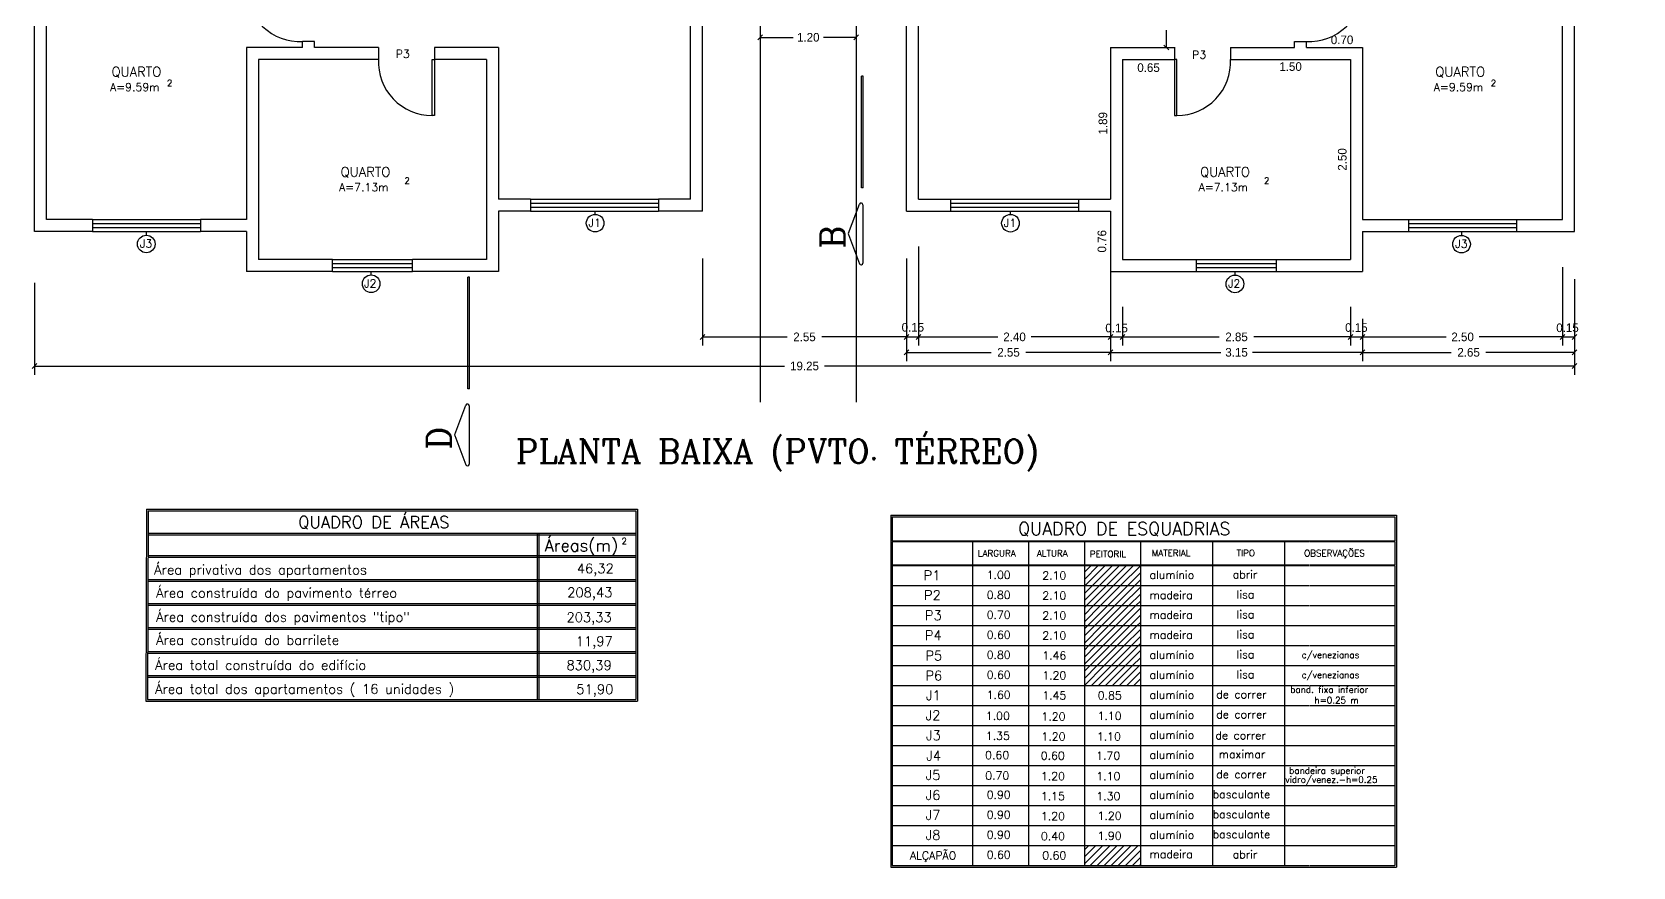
# Model space of a CAD drawing. Extents: x 11 to 119, y 71 to 102.
# Drawn here: x 11.26 to 31.27, y 78.71 to 89.15 of the extents above; entities that cross this region are included whole.
import ezdxf
from ezdxf.enums import TextEntityAlignment as Align

# ---------------------------------------------------------------- set-up
doc = ezdxf.new("R2010")
doc.units = 0
doc.header["$LTSCALE"] = 20
doc.layers.get('0').update_dxf_attribs({"linetype": 'CONTINUOUS'})
doc.layers.get('DEFPOINTS').update_dxf_attribs({"linetype": 'CONTINUOUS'})
for name, color, linetype in [('COTA', 244, 'CONTINUOUS'), ('COTAS', 244, 'CONTINUOUS'), ('ESCADA', 5, 'CONTINUOUS'), ('ESQUADRIAS', 244, 'CONTINUOUS'), ('PAREDE', 7, 'CONTINUOUS'), ('PAREDES', 7, 'CONTINUOUS'), ('TEXTO', 1, 'CONTINUOUS')]:
    doc.layers.add(name, color=color, linetype=linetype)
doc.styles.add('ROMANC', font='ROMANC.SHX')
doc.dimstyles.get("Standard").update_dxf_attribs({"dimtxt": 0.18, "dimasz": 0.18, "dimexe": 0.18, "dimexo": 0.0625, "dimgap": 0.09, "dimtad": 0, "dimtih": 1, "dimtoh": 1, "dimzin": 0, "dimtxsty": 'STANDARD', "dimcen": 0.09, "dimclrt": 30, "dimazin": 3, "dimtfac": 1, "dimtdec": 4, "dimtofl": 0, "dimtmove": 0, "dimatfit": 3, "dimtolj": 1, "dimtzin": 0})

# ---------------------------------------------------------------- blocks, each defined once
blk = doc.blocks.new('*D35')
at = {"layer": 'DEFPOINTS', "color": 0, "linetype": 'BYBLOCK', "ltscale": 0.2}
for p in [(38.481, 97.198), (39.181, 97.198), (39.181, 97.198)]:
    blk.add_point(p, dxfattribs=at)
at = {"color": 30, "linetype": 'BYBLOCK', "ltscale": 0.2, "insert": (38.831, 97.198), "char_height": 0.108, "attachment_point": 5}
blk.add_mtext('\\A1;0.70', dxfattribs=at)
blk = doc.blocks.new('_OBLIQUE')
at = {"color": 0, "linetype": 'BYBLOCK'}
blk.add_line((-0.5, -0.5), (0.5, 0.5), dxfattribs=at)
blk = doc.blocks.new('*D36')
at = {"layer": 'DEFPOINTS', "color": 0, "linetype": 'BYBLOCK', "ltscale": 0.2}
for p in [(37.531, 97.048), (39.031, 97.048), (39.031, 96.959)]:
    blk.add_point(p, dxfattribs=at)
at = {"color": 30, "linetype": 'BYBLOCK', "ltscale": 0.2, "insert": (38.281, 96.959), "char_height": 0.108, "attachment_point": 5}
blk.add_mtext('\\A1;1.50', dxfattribs=at)
blk = doc.blocks.new('*D37')
at = {"layer": 'DEFPOINTS', "color": 0, "linetype": 'BYBLOCK', "ltscale": 0.2}
for p in [(36.181, 97.048), (36.831, 97.048), (36.831, 96.946)]:
    blk.add_point(p, dxfattribs=at)
at = {"color": 30, "linetype": 'BYBLOCK', "ltscale": 0.2, "insert": (36.506, 96.946), "char_height": 0.108, "attachment_point": 5}
blk.add_mtext('\\A1;0.65', dxfattribs=at)
blk = doc.blocks.new('*D38')
at = {"color": 0, "linetype": 'BYBLOCK', "ltscale": 0.2}
for p, q in [((36.669, 98.048), (36.837, 98.048)), ((36.729, 98.048), (36.729, 97.83)), ((36.729, 97.198), (36.729, 97.416)), ((36.669, 97.198), (36.837, 97.198))]:
    blk.add_line(p, q, dxfattribs=at)
at = {"layer": 'DEFPOINTS', "color": 0, "linetype": 'BYBLOCK', "ltscale": 0.2}
for p in [(36.631, 98.048), (36.631, 97.198), (36.729, 97.198)]:
    blk.add_point(p, dxfattribs=at)
at = {"color": 0, "linetype": 'BYBLOCK', "ltscale": 0.2, "xscale": 0.06, "yscale": 0.06, "zscale": 0.06}
for p, rotation in [((36.729, 98.048), 90), ((36.729, 97.198), 270)]:
    blk.add_blockref('_OBLIQUE', p, dxfattribs=dict(at, rotation=rotation))
at = {"color": 30, "linetype": 'BYBLOCK', "ltscale": 0.2, "insert": (36.729, 97.623), "char_height": 0.108, "attachment_point": 5, "rotation": 90}
blk.add_mtext('\\A1;0.85', dxfattribs=at)
blk = doc.blocks.new('*D39')
at = {"layer": 'DEFPOINTS', "color": 0, "linetype": 'BYBLOCK', "ltscale": 0.2}
for p in [(39.031, 97.048), (39.031, 94.548), (39.031, 94.548)]:
    blk.add_point(p, dxfattribs=at)
at = {"color": 30, "linetype": 'BYBLOCK', "ltscale": 0.2, "insert": (39.031, 95.798), "char_height": 0.108, "attachment_point": 5, "rotation": 90}
blk.add_mtext('\\A1;2.50', dxfattribs=at)
blk = doc.blocks.new('*D41')
at = {"layer": 'DEFPOINTS', "color": 0, "linetype": 'BYBLOCK', "ltscale": 0.2}
for p in [(36.031, 97.198), (36.031, 95.303), (36.031, 95.303)]:
    blk.add_point(p, dxfattribs=at)
at = {"color": 30, "linetype": 'BYBLOCK', "ltscale": 0.2, "insert": (36.031, 96.25), "char_height": 0.108, "attachment_point": 5, "rotation": 90}
blk.add_mtext('\\A1;1.89', dxfattribs=at)
blk = doc.blocks.new('*D42')
at = {"layer": 'DEFPOINTS', "color": 0, "linetype": 'BYBLOCK', "ltscale": 0.2}
for p in [(33.631, 100.173), (33.631, 95.303), (33.631, 95.303)]:
    blk.add_point(p, dxfattribs=at)
at = {"color": 30, "linetype": 'BYBLOCK', "ltscale": 0.2, "insert": (33.631, 97.738), "char_height": 0.108, "attachment_point": 5, "rotation": 90}
blk.add_mtext('\\A1;4.87', dxfattribs=at)
blk = doc.blocks.new('*D44')
at = {"color": 0, "linetype": 'BYBLOCK', "ltscale": 0.2}
for p, q in [((22.581, 94.86), (22.581, 93.711)), ((41.83, 94.859), (41.83, 93.711)), ((22.581, 93.819), (31.954, 93.819)), ((41.83, 93.819), (32.458, 93.819))]:
    blk.add_line(p, q, dxfattribs=at)
at = {"layer": 'DEFPOINTS', "color": 0, "linetype": 'BYBLOCK', "ltscale": 0.2}
for p in [(22.581, 94.898), (41.83, 94.897), (41.83, 93.819)]:
    blk.add_point(p, dxfattribs=at)
at = {"color": 0, "linetype": 'BYBLOCK', "ltscale": 0.2, "xscale": 0.06, "yscale": 0.06, "zscale": 0.06, "rotation": 180}
blk.add_blockref('_OBLIQUE', (22.581, 93.819), dxfattribs=at)
at = {"color": 0, "linetype": 'BYBLOCK', "ltscale": 0.2, "xscale": 0.06, "yscale": 0.06, "zscale": 0.06}
blk.add_blockref('_OBLIQUE', (41.83, 93.819), dxfattribs=at)
at = {"color": 30, "linetype": 'BYBLOCK', "ltscale": 0.2, "insert": (32.206, 93.819), "char_height": 0.108, "attachment_point": 5}
blk.add_mtext('\\A1;19.25', dxfattribs=at)
blk = doc.blocks.new('*D45')
at = {"color": 0, "linetype": 'BYBLOCK', "ltscale": 0.2}
for p, q in [((30.931, 95.115), (30.931, 94.027)), ((33.481, 95.115), (33.481, 94.027)), ((30.931, 94.135), (31.99, 94.135)), ((33.481, 94.135), (32.422, 94.135))]:
    blk.add_line(p, q, dxfattribs=at)
at = {"layer": 'DEFPOINTS', "color": 0, "linetype": 'BYBLOCK', "ltscale": 0.2}
for p in [(30.931, 95.153), (33.481, 95.153), (33.481, 94.135)]:
    blk.add_point(p, dxfattribs=at)
at = {"color": 0, "linetype": 'BYBLOCK', "ltscale": 0.2, "xscale": 0.06, "yscale": 0.06, "zscale": 0.06, "rotation": 180}
blk.add_blockref('_OBLIQUE', (30.931, 94.135), dxfattribs=at)
at = {"color": 0, "linetype": 'BYBLOCK', "ltscale": 0.2, "xscale": 0.06, "yscale": 0.06, "zscale": 0.06}
blk.add_blockref('_OBLIQUE', (33.481, 94.135), dxfattribs=at)
at = {"color": 30, "linetype": 'BYBLOCK', "ltscale": 0.2, "insert": (32.206, 94.135), "char_height": 0.108, "attachment_point": 5}
blk.add_mtext('\\A1;2.55', dxfattribs=at)
blk = doc.blocks.new('*D46')
at = {"color": 0, "linetype": 'BYBLOCK', "ltscale": 0.2}
for p, q in [((36.031, 95.265), (36.031, 94.027)), ((33.631, 94.135), (34.624, 94.135)), ((36.031, 94.135), (35.038, 94.135))]:
    blk.add_line(p, q, dxfattribs=at)
at = {"layer": 'DEFPOINTS', "color": 0, "linetype": 'BYBLOCK', "ltscale": 0.2}
for p in [(33.631, 95.303), (36.031, 95.303), (36.031, 94.135)]:
    blk.add_point(p, dxfattribs=at)
at = {"color": 0, "linetype": 'BYBLOCK', "ltscale": 0.2, "xscale": 0.06, "yscale": 0.06, "zscale": 0.06, "rotation": 180}
blk.add_blockref('_OBLIQUE', (33.631, 94.135), dxfattribs=at)
at = {"color": 0, "linetype": 'BYBLOCK', "ltscale": 0.2, "xscale": 0.06, "yscale": 0.06, "zscale": 0.06}
blk.add_blockref('_OBLIQUE', (36.031, 94.135), dxfattribs=at)
at = {"color": 30, "linetype": 'BYBLOCK', "ltscale": 0.2, "insert": (34.831, 94.135), "char_height": 0.108, "attachment_point": 5}
blk.add_mtext('\\A1;2.40', dxfattribs=at)
blk = doc.blocks.new('*D47')
at = {"color": 0, "linetype": 'BYBLOCK', "ltscale": 0.2}
for p, q in [((39.031, 94.51), (39.031, 94.027)), ((36.181, 94.135), (37.39, 94.135)), ((39.031, 94.135), (37.822, 94.135))]:
    blk.add_line(p, q, dxfattribs=at)
at = {"layer": 'DEFPOINTS', "color": 0, "linetype": 'BYBLOCK', "ltscale": 0.2}
for p in [(36.181, 94.548), (39.031, 94.548), (39.031, 94.135)]:
    blk.add_point(p, dxfattribs=at)
at = {"color": 0, "linetype": 'BYBLOCK', "ltscale": 0.2, "xscale": 0.06, "yscale": 0.06, "zscale": 0.06, "rotation": 180}
blk.add_blockref('_OBLIQUE', (36.181, 94.135), dxfattribs=at)
at = {"color": 0, "linetype": 'BYBLOCK', "ltscale": 0.2, "xscale": 0.06, "yscale": 0.06, "zscale": 0.06}
blk.add_blockref('_OBLIQUE', (39.031, 94.135), dxfattribs=at)
at = {"color": 30, "linetype": 'BYBLOCK', "ltscale": 0.2, "insert": (37.606, 94.135), "char_height": 0.108, "attachment_point": 5}
blk.add_mtext('\\A1;2.85', dxfattribs=at)
blk = doc.blocks.new('*D48')
at = {"color": 0, "linetype": 'BYBLOCK', "ltscale": 0.2}
for p, q in [((41.68, 95.009), (41.68, 94.027)), ((39.181, 94.135), (40.224, 94.135)), ((41.68, 94.135), (40.638, 94.135))]:
    blk.add_line(p, q, dxfattribs=at)
at = {"layer": 'DEFPOINTS', "color": 0, "linetype": 'BYBLOCK', "ltscale": 0.2}
for p in [(41.68, 95.047), (39.181, 94.398), (41.68, 94.135)]:
    blk.add_point(p, dxfattribs=at)
at = {"color": 0, "linetype": 'BYBLOCK', "ltscale": 0.2, "xscale": 0.06, "yscale": 0.06, "zscale": 0.06, "rotation": 180}
blk.add_blockref('_OBLIQUE', (39.181, 94.135), dxfattribs=at)
at = {"color": 0, "linetype": 'BYBLOCK', "ltscale": 0.2, "xscale": 0.06, "yscale": 0.06, "zscale": 0.06}
blk.add_blockref('_OBLIQUE', (41.68, 94.135), dxfattribs=at)
at = {"color": 30, "linetype": 'BYBLOCK', "ltscale": 0.2, "insert": (40.431, 94.135), "char_height": 0.108, "attachment_point": 5}
blk.add_mtext('\\A1;2.50', dxfattribs=at)
blk = doc.blocks.new('*D49')
at = {"color": 0, "linetype": 'BYBLOCK', "ltscale": 0.2}
for p, q in [((33.481, 95.115), (33.481, 93.834)), ((36.031, 95.115), (36.031, 93.834)), ((33.481, 93.942), (34.54, 93.942)), ((36.031, 93.942), (34.972, 93.942))]:
    blk.add_line(p, q, dxfattribs=at)
at = {"layer": 'DEFPOINTS', "color": 0, "linetype": 'BYBLOCK', "ltscale": 0.2}
for p in [(33.481, 95.153), (36.031, 95.153), (36.031, 93.942)]:
    blk.add_point(p, dxfattribs=at)
at = {"color": 0, "linetype": 'BYBLOCK', "ltscale": 0.2, "xscale": 0.06, "yscale": 0.06, "zscale": 0.06, "rotation": 180}
blk.add_blockref('_OBLIQUE', (33.481, 93.942), dxfattribs=at)
at = {"color": 0, "linetype": 'BYBLOCK', "ltscale": 0.2, "xscale": 0.06, "yscale": 0.06, "zscale": 0.06}
blk.add_blockref('_OBLIQUE', (36.031, 93.942), dxfattribs=at)
at = {"color": 30, "linetype": 'BYBLOCK', "ltscale": 0.2, "insert": (34.756, 93.942), "char_height": 0.108, "attachment_point": 5}
blk.add_mtext('\\A1;2.55', dxfattribs=at)
blk = doc.blocks.new('*D50')
at = {"color": 0, "linetype": 'BYBLOCK', "ltscale": 0.2}
for p, q in [((39.181, 94.36), (39.181, 93.834)), ((36.031, 93.942), (37.408, 93.942)), ((39.181, 93.942), (37.804, 93.942))]:
    blk.add_line(p, q, dxfattribs=at)
at = {"layer": 'DEFPOINTS', "color": 0, "linetype": 'BYBLOCK', "ltscale": 0.2}
for p in [(36.031, 95.153), (39.181, 94.398), (39.181, 93.942)]:
    blk.add_point(p, dxfattribs=at)
at = {"color": 0, "linetype": 'BYBLOCK', "ltscale": 0.2, "xscale": 0.06, "yscale": 0.06, "zscale": 0.06, "rotation": 180}
blk.add_blockref('_OBLIQUE', (36.031, 93.942), dxfattribs=at)
at = {"color": 0, "linetype": 'BYBLOCK', "ltscale": 0.2, "xscale": 0.06, "yscale": 0.06, "zscale": 0.06}
blk.add_blockref('_OBLIQUE', (39.181, 93.942), dxfattribs=at)
at = {"color": 30, "linetype": 'BYBLOCK', "ltscale": 0.2, "insert": (37.606, 93.942), "char_height": 0.108, "attachment_point": 5}
blk.add_mtext('\\A1;3.15', dxfattribs=at)
blk = doc.blocks.new('*D51')
at = {"color": 0, "linetype": 'BYBLOCK', "ltscale": 0.2}
for p, q in [((41.83, 94.859), (41.83, 93.834)), ((39.181, 93.942), (40.29, 93.942)), ((41.83, 93.942), (40.722, 93.942))]:
    blk.add_line(p, q, dxfattribs=at)
at = {"layer": 'DEFPOINTS', "color": 0, "linetype": 'BYBLOCK', "ltscale": 0.2}
for p in [(41.83, 94.897), (39.181, 94.398), (41.83, 93.942)]:
    blk.add_point(p, dxfattribs=at)
at = {"color": 0, "linetype": 'BYBLOCK', "ltscale": 0.2, "xscale": 0.06, "yscale": 0.06, "zscale": 0.06, "rotation": 180}
blk.add_blockref('_OBLIQUE', (39.181, 93.942), dxfattribs=at)
at = {"color": 0, "linetype": 'BYBLOCK', "ltscale": 0.2, "xscale": 0.06, "yscale": 0.06, "zscale": 0.06}
blk.add_blockref('_OBLIQUE', (41.83, 93.942), dxfattribs=at)
at = {"color": 30, "linetype": 'BYBLOCK', "ltscale": 0.2, "insert": (40.506, 93.942), "char_height": 0.108, "attachment_point": 5}
blk.add_mtext('\\A1;2.65', dxfattribs=at)
blk = doc.blocks.new('*D52')
at = {"layer": 'DEFPOINTS', "color": 0, "linetype": 'BYBLOCK', "ltscale": 0.2}
for p in [(36.031, 95.153), (35.924, 94.398), (36.031, 94.398)]:
    blk.add_point(p, dxfattribs=at)
at = {"color": 30, "linetype": 'BYBLOCK', "ltscale": 0.2, "insert": (35.924, 94.775), "char_height": 0.108, "attachment_point": 5, "rotation": 90}
blk.add_mtext('\\A1;0.76', dxfattribs=at)
blk = doc.blocks.new('*X11')
at = {"color": 0, "linetype": 'CONTINUOUS'}
for p, q in [((75.633, 15.794), (75.865, 16.026)), ((75.633, 15.882), (75.777, 16.026)), ((75.633, 15.971), (75.688, 16.026)), ((75.704, 15.776), (75.954, 16.026)), ((75.792, 15.776), (76.042, 16.026)), ((75.88, 15.776), (76.13, 16.026)), ((75.969, 15.776), (76.219, 16.026)), ((76.057, 15.776), (76.307, 16.026)), ((76.145, 15.776), (76.333, 15.964)), ((76.234, 15.776), (76.333, 15.875)), ((76.322, 15.776), (76.333, 15.787))]:
    blk.add_line(p, q, dxfattribs=at)
blk = doc.blocks.new('*X116')
at = {"color": 0, "ltscale": 0.2}
for p, q in [((24.417, 82.665), (24.59, 82.838)), ((24.417, 82.753), (24.502, 82.838)), ((24.428, 82.588), (24.678, 82.838)), ((24.517, 82.588), (24.767, 82.838)), ((24.605, 82.588), (24.855, 82.838)), ((24.693, 82.588), (24.943, 82.838)), ((24.782, 82.588), (25.032, 82.838)), ((24.87, 82.588), (25.117, 82.834)), ((24.959, 82.588), (25.117, 82.746)), ((25.047, 82.588), (25.117, 82.657)), ((24.417, 82.399), (24.605, 82.588)), ((24.417, 82.488), (24.517, 82.588)), ((24.417, 82.576), (24.428, 82.588)), ((24.443, 82.338), (24.693, 82.588)), ((24.532, 82.338), (24.782, 82.588)), ((24.62, 82.338), (24.87, 82.588)), ((24.709, 82.338), (24.959, 82.588)), ((24.797, 82.338), (25.047, 82.588)), ((24.885, 82.338), (25.117, 82.569)), ((24.974, 82.338), (25.117, 82.481)), ((24.417, 82.134), (24.62, 82.338)), ((24.417, 82.223), (24.532, 82.338)), ((24.417, 82.311), (24.443, 82.338)), ((24.459, 82.088), (24.709, 82.338)), ((24.547, 82.088), (24.797, 82.338)), ((24.635, 82.088), (24.885, 82.338)), ((24.724, 82.088), (24.974, 82.338)), ((24.812, 82.088), (25.062, 82.338)), ((24.901, 82.088), (25.117, 82.304)), ((25.062, 82.338), (25.117, 82.392)), ((24.417, 81.869), (24.635, 82.088)), ((24.417, 81.957), (24.547, 82.088)), ((24.417, 82.046), (24.459, 82.088)), ((24.474, 81.838), (24.724, 82.088)), ((24.562, 81.838), (24.812, 82.088)), ((24.651, 81.838), (24.901, 82.088)), ((24.739, 81.838), (24.989, 82.088)), ((24.827, 81.838), (25.077, 82.088)), ((24.989, 82.088), (25.117, 82.215)), ((25.077, 82.088), (25.117, 82.127)), ((24.916, 81.838), (25.117, 82.039)), ((25.004, 81.838), (25.117, 81.95)), ((25.093, 81.838), (25.117, 81.862)), ((24.417, 81.692), (24.562, 81.838)), ((24.417, 81.781), (24.474, 81.838)), ((24.417, 81.604), (24.651, 81.838)), ((24.489, 81.588), (24.739, 81.838)), ((24.577, 81.588), (24.827, 81.838)), ((24.666, 81.588), (24.916, 81.838)), ((24.754, 81.588), (25.004, 81.838)), ((24.843, 81.588), (25.093, 81.838)), ((24.931, 81.588), (25.117, 81.774)), ((25.019, 81.588), (25.117, 81.685)), ((24.417, 81.515), (24.489, 81.588)), ((24.417, 81.427), (24.577, 81.588)), ((24.417, 81.339), (24.666, 81.588)), ((24.504, 81.338), (24.754, 81.588)), ((24.593, 81.338), (24.843, 81.588)), ((24.681, 81.338), (24.931, 81.588)), ((24.769, 81.338), (25.019, 81.588)), ((24.858, 81.338), (25.108, 81.588)), ((24.946, 81.338), (25.117, 81.508)), ((25.108, 81.588), (25.117, 81.597)), ((25.034, 81.338), (25.117, 81.42))]:
    blk.add_line(p, q, dxfattribs=at)
blk = doc.blocks.new('*D118')
at = {"color": 0, "linetype": 'BYBLOCK', "ltscale": 0.2}
for p, q in [((30.542, 95.411), (30.775, 94.961)), ((31.233, 94.08), (31, 94.53)), ((20.366, 89.851), (20.366, 88.98)), ((21.566, 89.851), (21.566, 88.98)), ((20.366, 89.088), (20.777, 89.088)), ((21.566, 89.088), (21.155, 89.088))]:
    blk.add_line(p, q, dxfattribs=at)
at = {"layer": 'DEFPOINTS', "color": 0, "linetype": 'BYBLOCK', "ltscale": 0.2}
for p in [(30.542, 95.411), (31.233, 94.08), (20.366, 89.888), (21.566, 89.888), (21.566, 89.088)]:
    blk.add_point(p, dxfattribs=at)
at = {"color": 0, "linetype": 'BYBLOCK', "ltscale": 0.2, "xscale": 0.06, "yscale": 0.06, "zscale": 0.06}
for p, rotation in [((31.233, 94.08), 297.4534506951073), ((20.366, 89.088), 180)]:
    blk.add_blockref('_OBLIQUE', p, dxfattribs=dict(at, rotation=rotation))
blk.add_blockref('_OBLIQUE', (21.566, 89.088), dxfattribs=at)
at = {"color": 30, "linetype": 'BYBLOCK', "ltscale": 0.2, "insert": (30.888, 94.745), "char_height": 0.108, "attachment_point": 5, "rotation": 297.4535}
blk.add_mtext('\\A1;R1.50', dxfattribs=at)
at = {"color": 30, "linetype": 'BYBLOCK', "ltscale": 0.2, "insert": (20.966, 89.088), "char_height": 0.108, "attachment_point": 5}
blk.add_mtext('\\A1;1.20', dxfattribs=at)

msp = doc.modelspace()

# ---------------------------------------------------------------- linework, layer by layer
at = {"color": 244, "linetype": 'BYBLOCK', "ltscale": 0.2}
for p, q in [((22.344, 86.472), (22.344, 85.234)), ((30.543, 86.066), (30.543, 85.234)), ((24.894, 85.717), (24.894, 85.234)), ((27.894, 85.567), (27.894, 85.234)), ((22.194, 85.342), (22.344, 85.342)), ((24.744, 85.342), (24.894, 85.342)), ((27.744, 85.342), (27.894, 85.342)), ((30.393, 85.342), (30.543, 85.342))]:
    msp.add_line(p, q, dxfattribs=at)
at = {"layer": 'DEFPOINTS', "color": 0, "linetype": 'BYBLOCK', "ltscale": 0.2}
for p in [(30.393, 86.81), (30.393, 86.81), (30.543, 86.66), (22.344, 86.51), (24.744, 86.51), (22.194, 86.36), (30.393, 86.254), (27.744, 85.755)]:
    msp.add_point(p, dxfattribs=at)
at = {"layer": 'DEFPOINTS', "color": 244, "linetype": 'BYBLOCK', "ltscale": 0.2}
for p in [(30.543, 86.104), (24.894, 85.755), (27.894, 85.605), (22.344, 85.342), (24.894, 85.342), (27.894, 85.342), (30.543, 85.342)]:
    msp.add_point(p, dxfattribs=at)
at = {"layer": 'ESCADA', "color": 244, "ltscale": 0.2}
for p, q in [((20.366, 89.888), (20.366, 84.527)), ((21.566, 89.888), (21.566, 84.527))]:
    msp.add_line(p, q, dxfattribs=at)
at = {"layer": 'ESQUADRIAS', "color": 1, "ltscale": 0.2}
for p, q in [((17.494, 87.066), (19.094, 87.066)), ((22.744, 87.066), (24.344, 87.066)), ((17.494, 86.916), (19.094, 86.916)), ((18.304, 86.876), (18.304, 86.915)), ((22.744, 86.916), (24.344, 86.916)), ((23.495, 86.874), (23.495, 86.913)), ((12.02, 86.811), (13.37, 86.811)), ((12.02, 86.661), (13.37, 86.661)), ((12.694, 86.615), (12.694, 86.654)), ((28.469, 86.81), (29.819, 86.81)), ((28.469, 86.66), (29.819, 86.66)), ((29.133, 86.613), (29.133, 86.652)), ((15.019, 86.311), (16.019, 86.311)), ((25.819, 86.311), (26.819, 86.311)), ((15.019, 86.161), (16.019, 86.161)), ((15.505, 86.118), (15.505, 86.157)), ((25.819, 86.161), (26.819, 86.161)), ((26.301, 86.123), (26.301, 86.162))]:
    msp.add_line(p, q, dxfattribs=at)
at = {"layer": 'ESQUADRIAS', "color": 5, "ltscale": 0.2}
for p, q in [((17.494, 87.016), (19.094, 87.016)), ((17.494, 86.966), (19.094, 86.966)), ((22.744, 87.016), (24.344, 87.016)), ((22.744, 86.966), (24.344, 86.966)), ((12.02, 86.761), (13.37, 86.761)), ((12.02, 86.711), (13.37, 86.711)), ((28.469, 86.76), (29.819, 86.76)), ((28.469, 86.71), (29.819, 86.71)), ((15.019, 86.261), (16.019, 86.261)), ((25.819, 86.261), (26.819, 86.261)), ((15.019, 86.211), (16.019, 86.211)), ((25.819, 86.211), (26.819, 86.211))]:
    msp.add_line(p, q, dxfattribs=at)
at = {"layer": 'ESQUADRIAS', "color": 1, "ltscale": 0.2}
for points in [[(16.294, 88.811), (16.294, 88.111), (16.264, 88.111), (16.264, 88.811)], [(25.544, 88.811), (25.544, 88.111), (25.574, 88.111), (25.574, 88.811)]]:
    msp.add_lwpolyline(points, close=True, dxfattribs=at)
for centre in [(18.302, 86.765), (23.493, 86.764), (12.692, 86.504), (29.131, 86.502), (15.503, 86.007), (26.299, 86.005)]:
    msp.add_circle(centre, 0.11, dxfattribs=at)
at = {"layer": 'ESQUADRIAS', "color": 30, "ltscale": 0.2}
for centre, start, end in [((14.615, 89.706), 180, 272.5089), ((27.223, 89.706), 267.4911, 360), ((16.264, 88.782), 177.4911, 270), ((25.574, 88.782), 270, 2.5089)]:
    msp.add_arc(centre, 0.671, start, end, dxfattribs=at)
at = {"layer": 'PAREDE', "color": 7, "ltscale": 0.2}
for p, q in [((19.494, 87.066), (19.494, 91.936)), ((22.194, 86.916), (22.194, 91.886)), ((22.344, 87.066), (22.344, 91.936)), ((11.294, 86.661), (11.294, 90.561)), ((30.543, 86.66), (30.543, 90.561)), ((11.444, 86.811), (11.444, 90.411)), ((30.393, 86.81), (30.393, 90.411)), ((19.644, 86.916), (19.644, 89.888)), ((13.944, 88.961), (13.944, 86.811)), ((14.644, 88.961), (13.944, 88.961)), ((14.794, 89.036), (14.644, 89.036)), ((14.644, 88.961), (14.644, 89.036)), ((14.794, 88.961), (14.794, 89.036)), ((15.594, 88.961), (14.794, 88.961)), ((15.594, 88.961), (15.594, 88.811)), ((16.294, 88.961), (16.294, 88.811)), ((17.094, 88.961), (16.294, 88.961)), ((17.094, 88.961), (17.094, 87.066)), ((24.744, 88.961), (25.544, 88.961)), ((24.744, 88.961), (24.744, 87.066)), ((25.544, 88.961), (25.544, 88.811)), ((26.244, 88.961), (27.044, 88.961)), ((26.244, 88.961), (26.244, 88.811)), ((27.044, 88.961), (27.044, 89.036)), ((27.044, 89.036), (27.194, 89.036)), ((27.044, 88.961), (27.044, 89.036)), ((27.194, 88.961), (27.194, 89.036)), ((27.194, 88.961), (27.194, 89.036)), ((27.194, 88.961), (27.894, 88.961)), ((27.894, 88.961), (27.894, 86.81)), ((15.594, 88.811), (14.094, 88.811)), ((14.094, 88.811), (14.094, 86.311)), ((16.944, 88.811), (16.294, 88.811)), ((16.944, 88.811), (16.944, 86.311)), ((24.894, 88.811), (24.894, 86.311)), ((24.894, 88.811), (25.544, 88.811)), ((26.244, 88.811), (27.744, 88.811)), ((27.744, 88.811), (27.744, 86.311)), ((17.494, 87.066), (17.094, 87.066)), ((19.494, 87.066), (19.094, 87.066)), ((22.344, 87.066), (22.744, 87.066)), ((24.344, 87.066), (24.744, 87.066)), ((17.094, 86.916), (17.094, 86.161)), ((17.494, 86.916), (17.094, 86.916)), ((19.644, 86.916), (19.094, 86.916)), ((22.194, 86.916), (22.744, 86.916)), ((24.344, 86.916), (24.744, 86.916)), ((24.744, 86.916), (24.744, 86.161)), ((12.02, 86.661), (11.294, 86.661)), ((12.02, 86.811), (11.444, 86.811)), ((13.944, 86.811), (13.37, 86.811)), ((13.944, 86.661), (13.37, 86.661)), ((13.944, 86.661), (13.944, 86.161)), ((27.894, 86.81), (28.469, 86.81)), ((27.894, 86.66), (27.894, 86.161)), ((27.894, 86.66), (28.469, 86.66)), ((29.819, 86.81), (30.393, 86.81)), ((29.819, 86.66), (30.543, 86.66)), ((15.019, 86.311), (14.094, 86.311)), ((16.944, 86.311), (16.019, 86.311)), ((24.894, 86.311), (25.819, 86.311)), ((26.819, 86.311), (27.744, 86.311)), ((15.019, 86.161), (13.944, 86.161)), ((17.094, 86.161), (16.019, 86.161)), ((24.744, 86.161), (25.819, 86.161)), ((26.819, 86.161), (27.894, 86.161))]:
    msp.add_line(p, q, dxfattribs=at)
at = {"layer": 'PAREDES', "color": 7, "ltscale": 0.2}
for p, q in [((17.494, 87.066), (17.494, 86.916)), ((19.094, 87.066), (19.094, 86.916)), ((22.744, 87.066), (22.744, 86.916)), ((24.344, 87.066), (24.344, 86.916)), ((12.02, 86.811), (12.02, 86.661)), ((13.37, 86.811), (13.37, 86.661)), ((28.469, 86.81), (28.469, 86.66)), ((29.819, 86.81), (29.819, 86.66)), ((15.019, 86.161), (15.019, 86.311)), ((16.019, 86.161), (16.019, 86.311)), ((25.819, 86.161), (25.819, 86.311)), ((26.819, 86.161), (26.819, 86.311))]:
    msp.add_line(p, q, dxfattribs=at)
at = {"layer": 'TEXTO', "color": 3, "ltscale": 0.3}
for p, q in [((21.653, 88.604), (21.631, 88.604)), ((21.631, 87.208), (21.631, 88.604)), ((21.653, 87.208), (21.653, 88.604)), ((21.653, 87.208), (21.631, 87.208)), ((16.712, 84.694), (16.712, 86.09)), ((16.734, 86.09), (16.712, 86.09)), ((16.734, 84.694), (16.734, 86.09)), ((16.734, 84.694), (16.712, 84.694))]:
    msp.add_line(p, q, dxfattribs=at)
at = {"layer": 'TEXTO', "color": 3, "linetype": 'CONTINUOUS', "ltscale": 0.3}
for p, q in [((21.468, 86.638), (21.605, 87.002)), ((21.648, 86.994), (21.648, 86.266)), ((21.468, 86.622), (21.605, 86.258)), ((16.548, 84.124), (16.685, 84.488)), ((16.729, 84.48), (16.729, 83.752)), ((16.548, 84.108), (16.685, 83.744))]:
    msp.add_line(p, q, dxfattribs=at)
at = {"layer": 'TEXTO', "color": 30, "linetype": 'CONTINUOUS', "ltscale": 0.3}
for p, q in [((12.697, 83.188), (12.687, 80.788)), ((12.697, 83.188), (18.832, 83.188)), ((12.717, 83.168), (12.707, 80.808)), ((12.717, 83.168), (18.812, 83.168)), ((18.812, 83.168), (18.812, 80.808)), ((18.832, 83.188), (18.832, 80.788)), ((12.715, 82.888), (18.812, 82.888)), ((12.715, 82.868), (18.812, 82.868)), ((17.577, 82.888), (17.577, 80.808)), ((17.597, 82.888), (17.597, 80.808)), ((22.016, 82.794), (28.298, 82.794)), ((22.016, 82.784), (27.221, 82.784)), ((27.231, 82.784), (28.298, 82.784)), ((12.714, 82.608), (18.812, 82.608)), ((12.714, 82.588), (18.812, 82.588)), ((22.016, 82.494), (27.221, 82.494)), ((22.016, 82.484), (27.221, 82.484)), ((27.231, 82.494), (28.298, 82.494)), ((27.231, 82.484), (28.298, 82.484)), ((12.713, 82.308), (18.812, 82.308)), ((12.713, 82.288), (18.812, 82.288)), ((22.016, 82.234), (27.221, 82.234)), ((27.231, 82.234), (28.298, 82.234)), ((12.712, 82.008), (18.812, 82.008)), ((12.712, 81.988), (18.812, 81.988)), ((22.016, 81.984), (27.221, 81.984)), ((27.231, 81.984), (28.298, 81.984)), ((12.71, 81.708), (18.812, 81.708)), ((12.71, 81.688), (18.812, 81.688)), ((22.016, 81.734), (28.298, 81.734)), ((22.016, 81.484), (27.221, 81.484)), ((27.231, 81.484), (28.298, 81.484)), ((12.709, 81.408), (18.812, 81.408)), ((12.709, 81.388), (18.812, 81.388)), ((12.708, 81.108), (18.812, 81.108)), ((12.708, 81.088), (18.812, 81.088)), ((22.016, 81.234), (28.298, 81.234)), ((22.016, 80.984), (27.221, 80.984)), ((27.231, 80.984), (28.298, 80.984)), ((12.687, 80.788), (18.832, 80.788)), ((12.707, 80.808), (18.271, 80.808)), ((17.597, 80.808), (18.812, 80.808)), ((22.016, 80.734), (27.221, 80.734)), ((27.231, 80.734), (28.298, 80.734)), ((22.016, 80.484), (28.298, 80.484)), ((22.016, 80.234), (28.298, 80.234)), ((22.016, 79.984), (28.298, 79.984)), ((22.016, 79.734), (28.298, 79.734)), ((22.016, 79.484), (28.298, 79.484)), ((22.016, 79.484), (28.298, 79.484)), ((22.016, 79.234), (28.298, 79.234)), ((22.016, 79.234), (28.298, 79.234)), ((22.016, 78.984), (28.298, 78.984))]:
    msp.add_line(p, q, dxfattribs=at)
at = {"layer": 'TEXTO', "color": 244, "linetype": 'CONTINUOUS', "ltscale": 0.25}
for p, q in [((21.996, 83.114), (21.996, 78.714)), ((22.016, 83.094), (22.016, 82.794)), ((22.016, 82.784), (22.016, 82.494)), ((23.017, 82.784), (23.017, 78.734)), ((23.717, 82.784), (23.717, 78.734)), ((24.417, 82.784), (24.417, 78.734)), ((25.117, 82.784), (25.117, 78.734)), ((26.017, 82.784), (26.017, 78.734)), ((26.917, 82.784), (26.917, 78.734)), ((22.016, 82.494), (22.016, 78.734))]:
    msp.add_line(p, q, dxfattribs=at)
at = {"layer": 'TEXTO', "color": 244, "linetype": 'CONTINUOUS', "ltscale": 0.3}
for p, q in [((21.996, 83.114), (28.318, 83.114)), ((22.016, 83.094), (28.298, 83.094)), ((28.298, 83.094), (28.298, 82.794)), ((28.318, 83.114), (28.318, 78.714)), ((28.298, 82.784), (28.298, 82.494)), ((28.298, 82.484), (28.298, 78.734)), ((22.016, 79.234), (27.221, 79.234)), ((27.231, 79.234), (28.298, 79.234)), ((21.996, 78.714), (28.318, 78.714)), ((22.016, 78.734), (27.221, 78.734)), ((27.231, 78.734), (28.298, 78.734))]:
    msp.add_line(p, q, dxfattribs=at)
at = {"layer": 'TEXTO', "color": 3, "linetype": 'CONTINUOUS', "ltscale": 0.3}
for centre, start, end in [((21.626, 86.994), 0, 159.3986), ((21.489, 86.63), 159.3986, 200.6014), ((21.489, 86.63), 159.3986, 200.6014), ((21.626, 86.266), 200.6014, 0), ((16.706, 84.48), 0, 159.3986), ((16.569, 84.116), 159.3986, 200.6014), ((16.569, 84.116), 159.3986, 200.6014), ((16.706, 83.752), 200.6014, 0)]:
    msp.add_arc(centre, 0.0225, start, end, dxfattribs=at)

# ---------------------------------------------------------------- block references
at = {"color": 244, "linetype": 'BYBLOCK', "ltscale": 0.2, "xscale": 0.06, "yscale": 0.06, "zscale": 0.06, "rotation": 180}
for p in [(22.194, 85.342), (24.744, 85.342), (27.744, 85.342), (30.393, 85.342)]:
    msp.add_blockref('_OBLIQUE', p, dxfattribs=at)
at = {"color": 244, "linetype": 'BYBLOCK', "ltscale": 0.2, "xscale": 0.06, "yscale": 0.06, "zscale": 0.06}
for p in [(22.344, 85.342), (24.894, 85.342), (27.894, 85.342), (30.543, 85.342)]:
    msp.add_blockref('_OBLIQUE', p, dxfattribs=at)
at = {"layer": 'COTA', "color": 30, "linetype": 'CONTINUOUS', "ltscale": 0.2}
msp.add_blockref('*X116', (0, -0.354), dxfattribs=at)
at = {"layer": 'TEXTO', "color": 30, "linetype": 'CONTINUOUS', "ltscale": 0.2}
msp.add_blockref('*X11', (-51.216, 62.958), dxfattribs=at)

# ---------------------------------------------------------------- texts
at = {"color": 30, "linetype": 'BYBLOCK', "ltscale": 0.2, "char_height": 0.108, "attachment_point": 4}
for insert in [(22.133, 85.462), (27.676, 85.459), (30.315, 85.456)]:
    msp.add_mtext('\\A1;0.15', dxfattribs=dict(at, insert=insert))
at = {"color": 244, "linetype": 'BYBLOCK', "ltscale": 0.2, "insert": (24.679, 85.453), "char_height": 0.108, "attachment_point": 4}
msp.add_mtext('\\A1;0.15', dxfattribs=at)
at = {"layer": 'ESQUADRIAS', "color": 1, "ltscale": 0.3, "style": 'ROMANC'}
for s, p in [('J1', (18.22, 86.72)), ('J1', (23.41, 86.718)), ('J3', (12.613, 86.459)), ('J3', (29.052, 86.456)), ('J2', (15.415, 85.961)), ('J2', (26.212, 85.96))]:
    msp.add_text(s, height=0.1, rotation=360, dxfattribs=at).set_placement(p)
at = {"layer": 'TEXTO', "color": 1, "ltscale": 0.3, "style": 'ROMANC'}
for p in [(15.809, 88.831), (25.764, 88.821)]:
    msp.add_text('P3', height=0.1, dxfattribs=at).set_placement(p)
for s, height, p in [('QUARTO', 0.12, (12.258, 88.598)), ('QUARTO', 0.12, (28.803, 88.598)), ('A=9.59m', 0.1, (12.24, 88.416)), ('2', 0.08, (12.95, 88.476)), ('A=9.59m', 0.1, (28.784, 88.416)), ('2', 0.08, (29.495, 88.476)), ('QUARTO', 0.12, (15.121, 87.346)), ('QUARTO', 0.12, (25.864, 87.346)), ('A=7.13m', 0.1, (15.102, 87.164)), ('2', 0.08, (15.918, 87.256)), ('A=7.13m', 0.1, (25.845, 87.164)), ('2', 0.08, (26.661, 87.256))]:
    msp.add_text(s, height=height, rotation=360, dxfattribs=at).set_placement(p)
at = {"layer": 'TEXTO', "color": 3, "linetype": 'CONTINUOUS', "ltscale": 0.3, "style": 'ROMANC'}
for s, p in [('B', (21.419, 86.449)), ('D', (16.5, 83.935))]:
    msp.add_text(s, height=0.3, rotation=90, dxfattribs=at).set_placement(p)
at = {"layer": 'TEXTO', "color": 5, "ltscale": 0.3, "style": 'ROMANC'}
msp.add_text('PLANTA BAIXA (PVTO. TÉRREO)', height=0.3, dxfattribs=at).set_placement((17.312, 83.763))
at = {"layer": 'TEXTO', "color": 244, "ltscale": 0.3, "style": 'ROMANC'}
for s, height, p in [('QUADRO DE ÁREAS', 0.15, (14.591, 82.951)), ('Áreas(m)', 0.15, (17.67, 82.661)), ('2', 0.08, (18.632, 82.75)), ('Área privativa dos apartamentos', 0.12, (12.791, 82.372)), ('46,32', 0.12, (18.073, 82.387)), ('Área construída do pavimento térreo', 0.12, (12.814, 82.082)), ('208,43', 0.12, (17.953, 82.087)), ('Área construída dos pavimentos "tipo"', 0.12, (12.814, 81.781)), ('203,33', 0.12, (17.944, 81.777)), ('Área construída do barrilete', 0.12, (12.814, 81.492)), ('11,97', 0.12, (18.06, 81.477)), ('Área total construída do edifício', 0.12, (12.803, 81.18)), ('830,39', 0.12, (17.944, 81.177)), ('Área total dos apartamentos ( 16 unidades ) ', 0.12, (12.802, 80.88)), ('51,90', 0.12, (18.067, 80.877))]:
    msp.add_text(s, height=height, rotation=360, dxfattribs=at).set_placement(p)
for s, height, p in [('QUADRO DE ESQUADRIAS', 0.16, (23.588, 82.865)), ('LARGURA', 0.08, (23.086, 82.597)), ('ALTURA', 0.08, (23.824, 82.597)), ('PEITORIL', 0.08, (24.486, 82.588)), ('MATERIAL', 0.08, (25.259, 82.6)), ('TIPO', 0.08, (26.319, 82.6)), ('OBSERVAÇÕES', 0.08, (27.164, 82.598)), ('1.00', 0.1, (23.196, 82.317)), ('2.10', 0.1, (23.891, 82.309)), ('alumínio', 0.1, (25.232, 82.316)), ('abrir', 0.1, (26.271, 82.323)), ('0.80', 0.1, (23.196, 82.066)), ('2.10', 0.1, (23.891, 82.058)), ('madeira', 0.1, (25.232, 82.065)), ('lisa', 0.1, (26.319, 82.072)), ('0.70', 0.1, (23.196, 81.817)), ('2.10', 0.1, (23.891, 81.809)), ('madeira', 0.1, (25.232, 81.816)), ('lisa', 0.1, (26.319, 81.823)), ('0.60', 0.1, (23.196, 81.567)), ('2.10', 0.1, (23.891, 81.559)), ('madeira', 0.1, (25.232, 81.566)), ('lisa', 0.1, (26.319, 81.573)), ('0.80', 0.1, (23.196, 81.317)), ('1.46', 0.1, (23.891, 81.309)), ('alumínio', 0.1, (25.232, 81.316)), ('lisa', 0.1, (26.319, 81.323)), ('c/venezianas', 0.08, (27.133, 81.327)), ('0.60', 0.1, (23.196, 81.067)), ('1.20', 0.1, (23.891, 81.059)), ('alumínio', 0.1, (25.232, 81.066)), ('lisa', 0.1, (26.319, 81.073)), ('c/venezianas', 0.08, (27.133, 81.077)), ('1.60', 0.1, (23.196, 80.817)), ('1.45', 0.1, (23.891, 80.809)), ('0.85', 0.1, (24.584, 80.809)), ('alumínio', 0.1, (25.232, 80.816)), ('de correr', 0.1, (26.065, 80.823)), ('band. fixa inferior', 0.08, (26.99, 80.892)), ('h=0.25 m', 0.08, (27.293, 80.76)), ('1.00', 0.1, (23.186, 80.554)), ('1.20', 0.1, (23.881, 80.546)), ('1.10', 0.1, (24.582, 80.554)), ('alumínio', 0.1, (25.232, 80.566)), ('de correr', 0.1, (26.065, 80.573)), ('1.35', 0.1, (23.186, 80.304)), ('1.20', 0.1, (23.881, 80.296)), ('1.10', 0.1, (24.574, 80.296)), ('alumínio', 0.1, (25.232, 80.316)), ('de correr', 0.1, (26.055, 80.31)), ('0.60', 0.1, (23.177, 80.064)), ('0.60', 0.1, (23.872, 80.056)), ('1.70', 0.1, (24.565, 80.056)), ('alumínio', 0.1, (25.232, 80.066)), ('maximar', 0.1, (26.096, 80.073)), ('0.70', 0.1, (23.178, 79.807)), ('1.20', 0.1, (23.874, 79.8)), ('1.10', 0.1, (24.567, 79.8)), ('alumínio', 0.1, (25.232, 79.816)), ('de correr', 0.1, (26.065, 79.823)), ('vidro/venez.-h=0.25', 0.08, (26.928, 79.767)), ('bandeira superior ', 0.08, (26.977, 79.881)), ('0.90', 0.1, (23.196, 79.567)), ('1.15', 0.1, (23.874, 79.55)), ('1.30', 0.1, (24.567, 79.55)), ('alumínio', 0.1, (25.232, 79.566)), ('basculante', 0.1, (26.02, 79.573)), ('0.90', 0.1, (23.196, 79.317)), ('1.20', 0.1, (23.874, 79.3)), ('1.20', 0.1, (24.582, 79.304)), ('alumínio', 0.1, (25.232, 79.316)), ('basculante', 0.1, (26.02, 79.323)), ('0.90', 0.1, (23.196, 79.067)), ('0.40', 0.1, (23.874, 79.05)), ('1.90', 0.1, (24.582, 79.054)), ('alumínio', 0.1, (25.232, 79.066)), ('basculante', 0.1, (26.02, 79.073)), ('0.60', 0.1, (23.196, 78.817)), ('0.60', 0.1, (23.891, 78.809)), ('madeira', 0.1, (25.232, 78.824)), ('abrir', 0.1, (26.271, 78.822))]:
    msp.add_text(s, height=height, dxfattribs=at).set_placement(p)
at = {"layer": 'TEXTO', "linetype": 'CONTINUOUS', "ltscale": 0.25, "style": 'ROMANC'}
for s, p in [('P1', (22.513, 82.36)), ('P2', (22.518, 82.113)), ('P3', (22.528, 81.861)), ('P4', (22.528, 81.611)), ('P5', (22.535, 81.357)), ('P6', (22.535, 81.107))]:
    msp.add_text(s, height=0.12, dxfattribs=at).set_placement(p, align=Align.MIDDLE)
at = {"layer": 'TEXTO', "ltscale": 0.2, "style": 'ROMANC'}
for s, height, p in [('J1', 0.12, (22.529, 80.861)), ('J2', 0.12, (22.525, 80.612)), ('J3', 0.12, (22.53, 80.36)), ('J4', 0.12, (22.534, 80.105)), ('J5', 0.12, (22.526, 79.864)), ('J6', 0.12, (22.526, 79.614)), ('J7', 0.12, (22.526, 79.364)), ('J8', 0.12, (22.526, 79.114)), ('ALÇAPÃO', 0.1, (22.526, 78.856))]:
    msp.add_text(s, height=height, rotation=360, dxfattribs=at).set_placement(p, align=Align.MIDDLE)

# ---------------------------------------------------------------- dimensions: what is measured, and where the dimension line sits
at = {"layer": 'COTA', "color": 244, "ltscale": 0.2}
dim = msp.add_radius_dim(center=(30.542, 95.411), mpoint=(31.233, 94.08), dimstyle='STANDARD', override={"dimscale": 0.6, "dimasz": 0.1, "dimtih": 0, "dimtoh": 0, "dimblk1": 'OBLIQUE', "dimblk2": 'OBLIQUE', "dimsah": 1}, dxfattribs=at)
dim.commit()
dim.dimension.update_dxf_attribs({"geometry": '*D118', "text_midpoint": (30.888, 94.745)})
dim = msp.add_linear_dim(base=(21.566, 89.088), p1=(20.366, 89.888), p2=(21.566, 89.888), dimstyle='STANDARD', override={"dimscale": 0.6, "dimasz": 0.1, "dimtih": 0, "dimtoh": 0, "dimblk1": 'OBLIQUE', "dimblk2": 'OBLIQUE', "dimsah": 1}, dxfattribs=at)
dim.commit()
dim.dimension.update_dxf_attribs({"geometry": '*D118', "text_midpoint": (20.966, 89.088)})
at = {"layer": 'COTAS', "color": 244, "ltscale": 0.2}
for base, p1, p2, override, picture, middle, set_off in [((22.447, 87.066), (22.447, 91.936), (22.447, 87.066), {"dimscale": 0.6, "dimasz": 0.1, "dimtih": 0, "dimtoh": 0, "dimblk1": 'OBLIQUE', "dimblk2": 'OBLIQUE', "dimsah": 1, "dimse1": 1, "dimse2": 1, "dimsd1": 1, "dimsd2": 1}, '*D42', (22.447, 89.501), (-11.184, -8.237)), ((25.442, 88.961), (25.344, 89.811), (25.344, 88.961), {"dimscale": 0.6, "dimasz": 0.1, "dimtih": 0, "dimtoh": 0, "dimblk1": 'OBLIQUE', "dimblk2": 'OBLIQUE', "dimsah": 1}, '*D38', (25.442, 89.386), (-11.287, -8.237)), ((24.6493, 87.0661), (24.6493, 88.961), (24.6493, 87.0661), {"dimscale": 0.6, "dimasz": 0.1, "dimtih": 0, "dimtoh": 0, "dimblk1": 'OBLIQUE', "dimblk2": 'OBLIQUE', "dimsah": 1, "dimse1": 1, "dimse2": 1, "dimsd1": 1, "dimsd2": 1}, '*D41', (24.6493, 88.0135), (-11.3818, -8.2366)), ((27.641, 86.311), (27.641, 88.811), (27.641, 86.311), {"dimscale": 0.6, "dimasz": 0.1, "dimtih": 0, "dimtoh": 0, "dimblk1": 'OBLIQUE', "dimblk2": 'OBLIQUE', "dimsah": 1, "dimse1": 1, "dimse2": 1, "dimsd1": 1, "dimsd2": 1}, '*D39', (27.641, 87.561), (-11.39, -8.237)), ((24.6369, 86.161), (24.7439, 86.9161), (24.7439, 86.161), {"dimscale": 0.6, "dimasz": 0.1, "dimtih": 0, "dimtoh": 0, "dimblk1": 'OBLIQUE', "dimblk2": 'OBLIQUE', "dimsah": 1, "dimse1": 1, "dimse2": 1, "dimsd1": 1, "dimsd2": 1}, '*D52', (24.6369, 86.5385), (-11.2872, -8.2366))]:
    dim = msp.add_linear_dim(base=base, p1=p1, p2=p2, angle=90, dimstyle='STANDARD', override=override, dxfattribs=at)
    dim.commit()
    dim.dimension.update_dxf_attribs({"geometry": picture, "text_midpoint": middle, "insert": set_off})
for base, p1, p2, override, picture, middle, set_off in [((27.988, 89.055), (27.288, 89.055), (27.988, 89.055), {"dimscale": 0.6, "dimasz": 0.1, "dimtih": 0, "dimtoh": 0, "dimblk1": 'OBLIQUE', "dimblk2": 'OBLIQUE', "dimsah": 1, "dimse1": 1, "dimse2": 1, "dimsd1": 1, "dimsd2": 1}, '*D35', (27.638, 89.055), (-11.193, -8.142)), ((25.544, 88.709), (24.894, 88.811), (25.544, 88.811), {"dimscale": 0.6, "dimasz": 0.1, "dimtih": 0, "dimtoh": 0, "dimblk1": 'OBLIQUE', "dimblk2": 'OBLIQUE', "dimsah": 1, "dimse1": 1, "dimse2": 1, "dimsd1": 1, "dimsd2": 1}, '*D37', (25.219, 88.709), (-11.287, -8.237)), ((27.744, 88.722), (26.244, 88.811), (27.744, 88.811), {"dimscale": 0.6, "dimasz": 0.1, "dimtih": 0, "dimtoh": 0, "dimblk1": 'OBLIQUE', "dimblk2": 'OBLIQUE', "dimsah": 1, "dimse1": 1, "dimse2": 1, "dimsd1": 1, "dimsd2": 1}, '*D36', (26.994, 88.722), (-11.287, -8.237)), ((24.744, 85.342), (22.344, 86.51), (24.744, 86.51), {"dimscale": 0.6, "dimasz": 0.1, "dimtih": 0, "dimtoh": 0, "dimblk1": 'OBLIQUE', "dimblk2": 'OBLIQUE', "dimsah": 1, "dimse1": 1}, '*D46', (23.544, 85.342), (-11.287, -8.793)), ((22.194, 85.342), (19.644, 86.36), (22.194, 86.36), {"dimscale": 0.6, "dimasz": 0.1, "dimtih": 0, "dimtoh": 0, "dimblk1": 'OBLIQUE', "dimblk2": 'OBLIQUE', "dimsah": 1}, '*D45', (20.919, 85.342), (-11.287, -8.793)), ((24.744, 85.149), (22.194, 86.36), (24.744, 86.36), {"dimscale": 0.6, "dimasz": 0.1, "dimtih": 0, "dimtoh": 0, "dimblk1": 'OBLIQUE', "dimblk2": 'OBLIQUE', "dimsah": 1}, '*D49', (23.469, 85.149), (-11.287, -8.793)), ((27.894, 85.149), (24.744, 86.36), (27.894, 85.605), {"dimscale": 0.6, "dimasz": 0.1, "dimtih": 0, "dimtoh": 0, "dimblk1": 'OBLIQUE', "dimblk2": 'OBLIQUE', "dimsah": 1, "dimse1": 1}, '*D50', (26.319, 85.149), (-11.287, -8.793)), ((30.393, 85.342), (27.894, 85.605), (30.393, 86.254), {"dimscale": 0.6, "dimasz": 0.1, "dimtih": 0, "dimtoh": 0, "dimblk1": 'OBLIQUE', "dimblk2": 'OBLIQUE', "dimsah": 1, "dimse1": 1}, '*D48', (29.143, 85.342), (-11.287, -8.793)), ((30.543, 84.978), (11.294, 86.056), (30.543, 86.056), {"dimscale": 0.6, "dimasz": 0.1, "dimtih": 0, "dimtoh": 0, "dimblk1": 'OBLIQUE', "dimblk2": 'OBLIQUE', "dimsah": 1}, '*D44', (20.919, 84.978), (-11.287, -8.841)), ((30.543, 85.149), (27.894, 85.605), (30.543, 86.104), {"dimscale": 0.6, "dimasz": 0.1, "dimtih": 0, "dimtoh": 0, "dimblk1": 'OBLIQUE', "dimblk2": 'OBLIQUE', "dimsah": 1, "dimse1": 1}, '*D51', (29.218, 85.149), (-11.287, -8.793)), ((27.744, 85.342), (24.894, 85.755), (27.744, 85.755), {"dimscale": 0.6, "dimasz": 0.1, "dimtih": 0, "dimtoh": 0, "dimblk1": 'OBLIQUE', "dimblk2": 'OBLIQUE', "dimsah": 1, "dimse1": 1}, '*D47', (26.319, 85.342), (-11.287, -8.793))]:
    dim = msp.add_linear_dim(base=base, p1=p1, p2=p2, dimstyle='STANDARD', override=override, dxfattribs=at)
    dim.commit()
    dim.dimension.update_dxf_attribs({"geometry": picture, "text_midpoint": middle, "insert": set_off})

doc.saveas('drawing.dxf')
